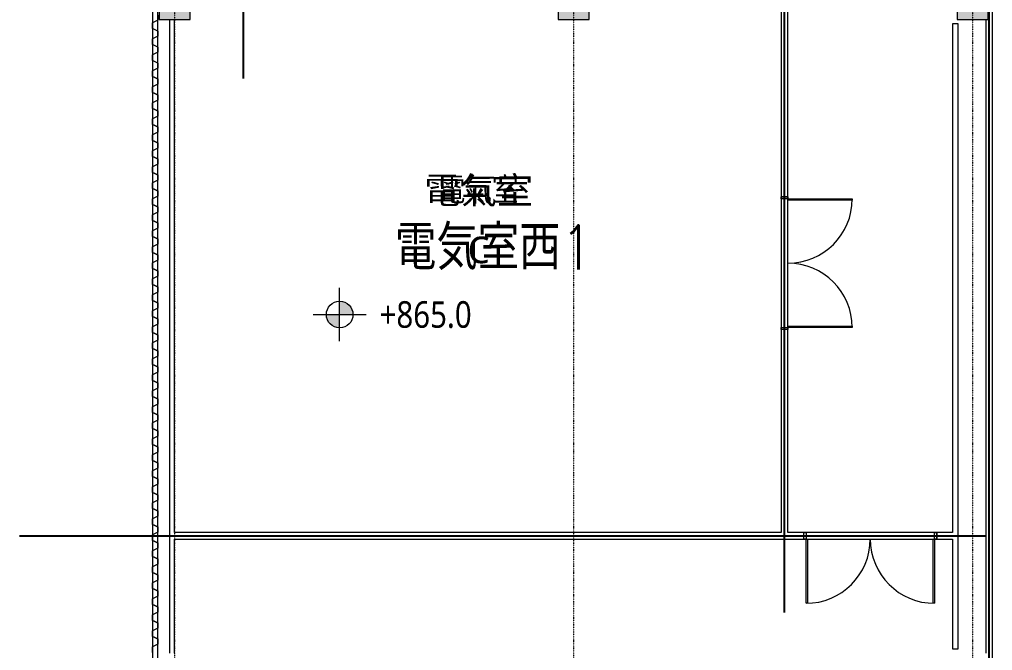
# Model space of a CAD drawing. Extents: x -32000 to 290600, y -29000 to 131250.
# Drawn here: x -3500 to 18450, y 45409 to 59650 of the extents above; entities that cross this region are included whole.
import ezdxf
from ezdxf.enums import TextEntityAlignment as Align

# ---------------------------------------------------------------- set-up
doc = ezdxf.new("R2010")
doc.units = 0
doc.header["$LTSCALE"] = 10
for name, pattern in [('H12PL2$0$JJP_三點線', [0.9, 0.3, -0.15, 0, -0.15, 0, -0.15, 0, -0.15]), ('XFM7P20ICA$0$CENTERK3', [2.749, 2.5, -0.083, 0.083, -0.083]), ('XFM7P20ICA$0$H12PL2$0$JJP_三點線', [0.9, 0.3, -0.15, 0, -0.15, 0, -0.15, 0, -0.15])]:
    doc.linetypes.add(name, pattern=pattern)
for name, color, linetype in [('H12PL2$0$A-WALL-EX', 252, 'Continuous'), ('H12PL2$0$A-WALL-IN', 252, 'Continuous'), ('H12PL2$0$A-ZONE', 252, 'Continuous'), ('H12PL2$0$Door', 252, 'Continuous'), ('H12PL2$0$S-COL', 252, 'Continuous'), ('H12PL2$0$S-GRID', 252, 'Continuous'), ('XFM7P20ICA$0$H12PL2$0$A-WALL-EX', 252, 'Continuous'), ('XFM7P20ICA$0$H12PL2$0$A-WALL-IN', 252, 'Continuous'), ('XFM7P20ICA$0$H12PL2$0$A-ZONE', 252, 'Continuous'), ('XFM7P20ICA$0$H12PL2$0$Hattch', 252, 'Continuous'), ('XFM7P20ICA$0$H12PL2$0$S-COL', 252, 'Continuous'), ('XFM7P20ICA$0$H12PL2$0$S-GRID', 252, 'Continuous'), ('XFM7P20ICA$0$H12PL2$0$S-SLAB-SHOW', 252, 'Continuous'), ('XFM7P20ICA$0$K-SIN', 252, 'XFM7P20ICA$0$CENTERK3'), ('XFM7P20ICA$0$TEXT2', 252, 'Continuous')]:
    doc.layers.add(name, color=color, linetype=linetype)
doc.styles.add('H12PL2$0$Standard', font='', dxfattribs={"width": 0.8})
doc.styles.add('XFM7P20ICA$0$H12PL2$0$Standard', font='isocp.shx', dxfattribs={"bigfont": 'chineset.shx'})
doc.styles.add('XFM7P20ICA$0$TEXT', font='romans.shx', dxfattribs={"width": 0.85, "bigfont": 'BIGFONT.shx'})
doc.styles.get('H12PL2$0$Standard').set_extended_font_data('Microsoft JhengHei')

# ---------------------------------------------------------------- blocks, each defined once
blk = doc.blocks.new('H12PL2')
at = {"layer": 'H12PL2$0$A-WALL-EX', "lineweight": 0, "flags": 128}
for points in [[(-500, 83000), (-500, 25000)], [(-380, 25000), (-380, 82880)]]:
    blk.add_lwpolyline(points, dxfattribs=at)
at = {"layer": 'H12PL2$0$A-WALL-IN', "lineweight": 0}
for p, q in [((13835, 55650), (13685, 55650)), ((13835, 52650), (13685, 52650)), ((14192.5, 47925), (14192.5, 48075)), ((17192.5, 47925), (17192.5, 48075))]:
    blk.add_line(p, q, dxfattribs=at)
at = {"layer": 'H12PL2$0$A-WALL-IN', "lineweight": 0, "flags": 128}
for points in [[(18450, -350), (18450, 83030)], [(13835, 55650), (13835, 62575)], [(13685, 60450), (13685, 55650)], [(-112.5, 59650), (-112.5, 45350)], [(0, 48075), (0, 59650)], [(17672, 59550), (17550, 59550)], [(17550, 59550), (17550, 48075)], [(17672, 45450), (17672, 59550)], [(18300, 59650), (18300, 45350)], [(13685, 52650), (13685, 48075)], [(13835, 48075), (13835, 52650)], [(13685, 48075), (0, 48075)], [(14192.5, 48075), (13835, 48075)], [(17550, 48075), (17192.5, 48075)], [(0, 47925), (14192.5, 47925)], [(0, 45350), (0, 47925)], [(17192.5, 47925), (17550, 47925)], [(17550, 47925), (17550, 45450)], [(17550, 45450), (17672, 45450)]]:
    blk.add_lwpolyline(points, dxfattribs=at)
at = {"layer": 'H12PL2$0$Door', "lineweight": 0}
for p, q in [((13685, 55600), (13685, 55650)), ((13685, 55650), (13835, 55650)), ((13835, 55600), (13685, 55600)), ((13835, 55650), (13835, 55600)), ((13835, 55600), (15285, 55600)), ((13835, 55570), (13835, 55600)), ((15285, 55570), (13835, 55570)), ((15285, 55600), (15285, 55570)), ((13685, 52650), (13685, 52700)), ((13685, 52700), (13835, 52700)), ((13835, 52730), (15285, 52730)), ((13835, 52700), (13835, 52730)), ((15285, 52700), (13835, 52700)), ((13835, 52700), (13835, 52650)), ((15285, 52730), (15285, 52700)), ((13835, 52650), (13685, 52650)), ((14192.5, 47925), (14192.5, 48075)), ((14192.5, 48075), (14242.5, 48075)), ((14242.5, 48075), (14242.5, 47925)), ((17142.5, 47925), (17142.5, 48075)), ((17142.5, 48075), (17192.5, 48075)), ((17192.5, 48075), (17192.5, 47925)), ((14242.5, 47925), (14192.5, 47925)), ((14242.5, 46475), (14242.5, 47925)), ((14242.5, 47925), (14272.5, 47925)), ((14272.5, 47925), (14272.5, 46475)), ((17112.5, 46475), (17112.5, 47925)), ((17112.5, 47925), (17142.5, 47925)), ((17142.5, 47925), (17142.5, 46475)), ((17192.5, 47925), (17142.5, 47925)), ((14272.5, 46475), (14242.5, 46475)), ((17142.5, 46475), (17112.5, 46475))]:
    blk.add_line(p, q, dxfattribs=at)
for centre, start, end in [((13835, 55600), 270, 0), ((13835, 52700), 0, 90), ((14242.5, 47925), 270, 0), ((17142.5, 47925), 180, 270)]:
    blk.add_arc(centre, 1450, start, end, dxfattribs=at)
at = {"layer": 'H12PL2$0$S-COL', "lineweight": 0, "flags": 128}
for points in [[(-350, 59650), (350, 59650), (350, 60350), (-350, 60350)], [(8650, 59650), (9350, 59650), (9350, 60350), (8650, 60350)], [(17650, 59650), (18350, 59650), (18350, 60350), (17650, 60350)]]:
    blk.add_lwpolyline(points, close=True, dxfattribs=at)
at = {"layer": 'H12PL2$0$S-GRID', "linetype": 'H12PL2$0$JJP_三點線', "lineweight": 0}
for p, q in [((0, 128250), (0, -28000)), ((9000, 128250), (9000, -28000)), ((18000, 128250), (18000, -28000))]:
    blk.add_line(p, q, dxfattribs=at)
at = {"layer": 'H12PL2$0$A-ZONE', "style": 'H12PL2$0$Standard'}
for s, p in [('電氣室', (6856.93, 56093.88)), ('C', (6856.93, 54749.71))]:
    blk.add_text(s, height=600, dxfattribs=at).set_placement(p, align=Align.TOP_CENTER)
blk = doc.blocks.new('XFM7P20ICA$0$H12PL2')
at = {"layer": 'XFM7P20ICA$0$H12PL2$0$Hattch', "linetype": 'Continuous', "lineweight": 0}
for points in [[(-350, 59650), (350, 59650), (350, 60350), (-350, 60350)], [(8650, 59650), (9350, 59650), (9350, 60350), (8650, 60350)], [(17650, 59650), (18350, 59650), (18350, 60350), (17650, 60350)], [(3722.8, 52990.39), (4022.8, 52990.39), (3999.96, 53105.2), (3934.93, 53202.52), (3837.6, 53267.56), (3722.8, 53290.39)], [(3722.8, 52990.39), (3422.8, 52990.39), (3445.63, 52875.59), (3510.67, 52778.26), (3607.99, 52713.23), (3722.8, 52690.39)]]:
    blk.add_hatch(color=256, dxfattribs=at).paths.add_polyline_path(points)
at = {"layer": 'XFM7P20ICA$0$H12PL2$0$A-WALL-EX', "lineweight": 0, "flags": 128}
for points in [[(-500, 83000), (-500, 25000)], [(-380, 25000), (-380, 82880)]]:
    blk.add_lwpolyline(points, dxfattribs=at)
at = {"layer": 'XFM7P20ICA$0$H12PL2$0$A-WALL-IN', "lineweight": 0, "flags": 128}
for points in [[(18450, -350), (18450, 82150)], [(13835, 48075), (13835, 67055)], [(13685, 60450), (13685, 48075)], [(-112.5, 59650), (-112.5, 45350)], [(0, 48075), (0, 59650)], [(17672, 59550), (17550, 59550)], [(17550, 59550), (17550, 48075)], [(17672, 45450), (17672, 59550)], [(18300, 59650), (18300, 45350)], [(13685, 48075), (0, 48075)], [(17550, 48075), (13835, 48075)], [(0, 47925), (17550, 47925)], [(0, 45350), (0, 47925)], [(17550, 47925), (17550, 45450)], [(17550, 45450), (17672, 45450)]]:
    blk.add_lwpolyline(points, dxfattribs=at)
at = {"layer": 'XFM7P20ICA$0$H12PL2$0$Hattch', "lineweight": 0}
for p, q in [((-381.68, 59749.44), (-381.68, 59631.52)), ((-380, 59750.48), (-380, 59630.48)), ((-381.68, 59631.52), (-500, 59572.36)), ((-500, 59447.56), (-500, 59571.32)), ((-380, 59630.48), (-498.32, 59571.32)), ((-498.32, 59570.28), (-498.32, 59448.6)), ((-381.68, 59388.4), (-500, 59447.56)), ((-381.68, 59270.48), (-500, 59211.32)), ((-380, 59389.44), (-498.32, 59448.6)), ((-380, 59269.44), (-498.32, 59210.28)), ((-381.68, 59388.4), (-381.68, 59270.48)), ((-380, 59389.44), (-380, 59269.44)), ((-500, 59086.52), (-500, 59210.28)), ((-381.68, 59027.36), (-500, 59086.52)), ((-498.32, 59209.24), (-498.32, 59087.56)), ((-380, 59028.4), (-498.32, 59087.56)), ((-381.68, 58909.44), (-500, 58850.28)), ((-500, 58725.49), (-500, 58849.24)), ((-380, 58908.4), (-498.32, 58849.24)), ((-498.32, 58848.2), (-498.32, 58726.52)), ((-381.68, 59027.36), (-381.68, 58909.44)), ((-380, 59028.4), (-380, 58908.4)), ((-381.68, 58666.33), (-500, 58725.49)), ((-380, 58667.36), (-498.32, 58726.52)), ((-381.68, 58666.33), (-381.68, 58548.4)), ((-380, 58667.36), (-380, 58547.36)), ((-381.68, 58548.4), (-500, 58489.24)), ((-500, 58364.45), (-500, 58488.2)), ((-380, 58547.36), (-498.32, 58488.2)), ((-498.32, 58487.17), (-498.32, 58365.49)), ((-381.68, 58305.29), (-500, 58364.45)), ((-381.68, 58187.36), (-500, 58128.2)), ((-380, 58306.33), (-498.32, 58365.49)), ((-380, 58186.33), (-498.32, 58127.17)), ((-381.68, 58305.29), (-381.68, 58187.36)), ((-380, 58306.33), (-380, 58186.33)), ((-500, 58003.41), (-500, 58127.17)), ((-381.68, 57944.25), (-500, 58003.41)), ((-498.32, 58126.13), (-498.32, 58004.45)), ((-380, 57945.29), (-498.32, 58004.45)), ((-381.68, 57826.33), (-500, 57767.17)), ((-500, 57642.37), (-500, 57766.13)), ((-380, 57825.29), (-498.32, 57766.13)), ((-498.32, 57765.09), (-498.32, 57643.41)), ((-381.68, 57944.25), (-381.68, 57826.33)), ((-380, 57945.29), (-380, 57825.29)), ((-381.68, 57583.21), (-500, 57642.37)), ((-380, 57584.25), (-498.32, 57643.41)), ((-381.68, 57583.21), (-381.68, 57465.29)), ((-380, 57584.25), (-380, 57464.25)), ((-381.68, 57465.29), (-500, 57406.13)), ((-500, 57281.33), (-500, 57405.09)), ((-380, 57464.25), (-498.32, 57405.09)), ((-498.32, 57404.05), (-498.32, 57282.37)), ((-381.68, 57222.17), (-500, 57281.33)), ((-381.68, 57104.25), (-500, 57045.09)), ((-380, 57223.21), (-498.32, 57282.37)), ((-380, 57103.21), (-498.32, 57044.05)), ((-381.68, 57222.17), (-381.68, 57104.25)), ((-380, 57223.21), (-380, 57103.21)), ((-500, 56920.29), (-500, 57044.05)), ((-381.68, 56861.13), (-500, 56920.29)), ((-498.32, 57043.01), (-498.32, 56921.33)), ((-380, 56862.17), (-498.32, 56921.33)), ((-381.68, 56861.13), (-381.68, 56743.21)), ((-380, 56862.17), (-380, 56742.17)), ((-381.68, 56743.21), (-500, 56684.05)), ((-500, 56559.26), (-500, 56683.01)), ((-380, 56742.17), (-498.32, 56683.01)), ((-498.32, 56681.97), (-498.32, 56560.29)), ((-381.68, 56500.1), (-500, 56559.26)), ((-380, 56501.13), (-498.32, 56560.29)), ((-381.68, 56500.1), (-381.68, 56382.17)), ((-380, 56501.13), (-380, 56381.13)), ((-381.68, 56382.17), (-500, 56323.01)), ((-500, 56198.22), (-500, 56321.97)), ((-381.68, 56139.06), (-500, 56198.22)), ((-380, 56381.13), (-498.32, 56321.97)), ((-498.32, 56320.94), (-498.32, 56199.26)), ((-380, 56140.1), (-498.32, 56199.26)), ((-381.68, 56021.13), (-500, 55961.97)), ((-380, 56020.1), (-498.32, 55960.94)), ((-381.68, 56139.06), (-381.68, 56021.13)), ((-380, 56140.1), (-380, 56020.1)), ((-500, 55837.18), (-500, 55960.94)), ((-381.68, 55778.02), (-500, 55837.18)), ((-498.32, 55959.9), (-498.32, 55838.22)), ((-380, 55779.06), (-498.32, 55838.22)), ((-381.68, 55778.02), (-381.68, 55660.1)), ((-380, 55779.06), (-380, 55659.06)), ((-381.68, 55660.1), (-500, 55600.94)), ((-500, 55476.14), (-500, 55599.9)), ((-380, 55659.06), (-498.32, 55599.9)), ((-498.32, 55598.86), (-498.32, 55477.18)), ((-381.68, 55416.98), (-500, 55476.14)), ((-380, 55418.02), (-498.32, 55477.18)), ((-381.68, 55416.98), (-381.68, 55299.06)), ((-380, 55418.02), (-380, 55298.02)), ((-381.68, 55299.06), (-500, 55239.9)), ((-500, 55115.1), (-500, 55238.86)), ((-381.68, 55055.94), (-500, 55115.1)), ((-380, 55298.02), (-498.32, 55238.86)), ((-498.32, 55237.82), (-498.32, 55116.14)), ((-380, 55056.98), (-498.32, 55116.14)), ((-381.68, 54938.02), (-500, 54878.86)), ((-500, 54754.06), (-500, 54877.82)), ((-380, 54936.98), (-498.32, 54877.82)), ((-498.32, 54876.78), (-498.32, 54755.1)), ((-381.68, 55055.94), (-381.68, 54938.02)), ((-380, 55056.98), (-380, 54936.98)), ((-381.68, 54694.9), (-500, 54754.06)), ((-380, 54695.94), (-498.32, 54755.1)), ((-381.68, 54694.9), (-381.68, 54576.98)), ((-380, 54695.94), (-380, 54575.94)), ((-381.68, 54576.98), (-500, 54517.82)), ((-500, 54393.03), (-500, 54516.78)), ((-380, 54575.94), (-498.32, 54516.78)), ((-498.32, 54515.74), (-498.32, 54394.06)), ((-381.68, 54333.87), (-500, 54393.03)), ((-380, 54334.9), (-498.32, 54394.06)), ((-381.68, 54333.87), (-381.68, 54215.94)), ((-380, 54334.9), (-380, 54214.9)), ((-381.68, 54215.94), (-500, 54156.78)), ((-500, 54031.99), (-500, 54155.74)), ((-381.68, 53972.83), (-500, 54031.99)), ((-380, 54214.9), (-498.32, 54155.74)), ((-498.32, 54154.71), (-498.32, 54033.03)), ((-380, 53973.87), (-498.32, 54033.03)), ((-381.68, 53854.9), (-500, 53795.74)), ((-500, 53670.95), (-500, 53794.71)), ((-380, 53853.87), (-498.32, 53794.71)), ((-498.32, 53793.67), (-498.32, 53671.99)), ((-381.68, 53972.83), (-381.68, 53854.9)), ((-380, 53973.87), (-380, 53853.87)), ((-381.68, 53611.79), (-500, 53670.95)), ((-380, 53612.83), (-498.32, 53671.99)), ((-381.68, 53611.79), (-381.68, 53493.87)), ((-380, 53612.83), (-380, 53492.83)), ((-381.68, 53493.87), (-500, 53434.71)), ((-500, 53309.91), (-500, 53433.67)), ((-380, 53492.83), (-498.32, 53433.67)), ((-498.32, 53432.63), (-498.32, 53310.95)), ((-381.68, 53250.75), (-500, 53309.91)), ((-381.68, 53132.83), (-500, 53073.67)), ((-380, 53251.79), (-498.32, 53310.95)), ((-380, 53131.79), (-498.32, 53072.63)), ((-381.68, 53250.75), (-381.68, 53132.83)), ((-380, 53251.79), (-380, 53131.79)), ((-500, 52948.87), (-500, 53072.63)), ((-381.68, 52889.71), (-500, 52948.87)), ((-498.32, 53071.59), (-498.32, 52949.91)), ((-380, 52890.75), (-498.32, 52949.91)), ((-381.68, 52771.79), (-500, 52712.63)), ((-500, 52587.83), (-500, 52711.59)), ((-380, 52770.75), (-498.32, 52711.59)), ((-498.32, 52710.55), (-498.32, 52588.87)), ((-381.68, 52889.71), (-381.68, 52771.79)), ((-380, 52890.75), (-380, 52770.75)), ((-381.68, 52528.67), (-500, 52587.83)), ((-380, 52529.71), (-498.32, 52588.87)), ((-381.68, 52528.67), (-381.68, 52410.75)), ((-380, 52529.71), (-380, 52409.71)), ((-381.68, 52410.75), (-500, 52351.59)), ((-500, 52226.8), (-500, 52350.55)), ((-380, 52409.71), (-498.32, 52350.55)), ((-498.32, 52349.51), (-498.32, 52227.83)), ((-381.68, 52167.64), (-500, 52226.8)), ((-381.68, 52049.71), (-500, 51990.55)), ((-380, 52168.67), (-498.32, 52227.83)), ((-380, 52048.67), (-498.32, 51989.51)), ((-381.68, 52167.64), (-381.68, 52049.71)), ((-380, 52168.67), (-380, 52048.67)), ((-500, 51865.76), (-500, 51989.51)), ((-381.68, 51806.6), (-500, 51865.76)), ((-498.32, 51988.48), (-498.32, 51866.8)), ((-380, 51807.64), (-498.32, 51866.8)), ((-381.68, 51806.6), (-381.68, 51688.67)), ((-380, 51807.64), (-380, 51687.64)), ((-381.68, 51688.67), (-500, 51629.51)), ((-500, 51504.72), (-500, 51628.48)), ((-380, 51687.64), (-498.32, 51628.48)), ((-498.32, 51627.44), (-498.32, 51505.76)), ((-381.68, 51445.56), (-500, 51504.72)), ((-380, 51446.6), (-498.32, 51505.76)), ((-381.68, 51445.56), (-381.68, 51327.64)), ((-380, 51446.6), (-380, 51326.6)), ((-381.68, 51327.64), (-500, 51268.48)), ((-500, 51143.68), (-500, 51267.44)), ((-381.68, 51084.52), (-500, 51143.68)), ((-380, 51326.6), (-498.32, 51267.44)), ((-498.32, 51266.4), (-498.32, 51144.72)), ((-380, 51085.56), (-498.32, 51144.72)), ((-381.68, 50966.6), (-500, 50907.44)), ((-380, 50965.56), (-498.32, 50906.4)), ((-381.68, 51084.52), (-381.68, 50966.6)), ((-380, 51085.56), (-380, 50965.56)), ((-500, 50782.64), (-500, 50906.4)), ((-381.68, 50723.48), (-500, 50782.64)), ((-498.32, 50905.36), (-498.32, 50783.68)), ((-380, 50724.52), (-498.32, 50783.68)), ((-381.68, 50723.48), (-381.68, 50605.56)), ((-380, 50724.52), (-380, 50604.52)), ((-381.68, 50605.56), (-500, 50546.4)), ((-500, 50421.6), (-500, 50545.36)), ((-380, 50604.52), (-498.32, 50545.36)), ((-498.32, 50544.32), (-498.32, 50422.64)), ((-381.68, 50362.44), (-500, 50421.6)), ((-380, 50363.48), (-498.32, 50422.64)), ((-381.68, 50362.44), (-381.68, 50244.52)), ((-380, 50363.48), (-380, 50243.48)), ((-381.68, 50244.52), (-500, 50185.36)), ((-500, 50060.57), (-500, 50184.32)), ((-381.68, 50001.41), (-500, 50060.57)), ((-380, 50243.48), (-498.32, 50184.32)), ((-498.32, 50183.28), (-498.32, 50061.6)), ((-380, 50002.44), (-498.32, 50061.6)), ((-381.68, 49883.48), (-500, 49824.32)), ((-380, 49882.44), (-498.32, 49823.28)), ((-381.68, 50001.41), (-381.68, 49883.48)), ((-380, 50002.44), (-380, 49882.44)), ((-500, 49699.53), (-500, 49823.28)), ((-381.68, 49640.37), (-500, 49699.53)), ((-498.32, 49822.25), (-498.32, 49700.57)), ((-380, 49641.41), (-498.32, 49700.57)), ((-381.68, 49640.37), (-381.68, 49522.44)), ((-380, 49641.41), (-380, 49521.41)), ((-381.68, 49522.44), (-500, 49463.28)), ((-500, 49338.49), (-500, 49462.25)), ((-380, 49521.41), (-498.32, 49462.25)), ((-498.32, 49461.21), (-498.32, 49339.53)), ((-381.68, 49279.33), (-500, 49338.49)), ((-380, 49280.37), (-498.32, 49339.53)), ((-381.68, 49279.33), (-381.68, 49161.41)), ((-380, 49280.37), (-380, 49160.37)), ((-381.68, 49161.41), (-500, 49102.25)), ((-500, 48977.45), (-500, 49101.21)), ((-381.68, 48918.29), (-500, 48977.45)), ((-380, 49160.37), (-498.32, 49101.21)), ((-498.32, 49100.17), (-498.32, 48978.49)), ((-380, 48919.33), (-498.32, 48978.49)), ((-381.68, 48800.37), (-500, 48741.21)), ((-500, 48616.41), (-500, 48740.17)), ((-380, 48799.33), (-498.32, 48740.17)), ((-498.32, 48739.13), (-498.32, 48617.45)), ((-381.68, 48918.29), (-381.68, 48800.37)), ((-380, 48919.33), (-380, 48799.33)), ((-381.68, 48557.25), (-500, 48616.41)), ((-380, 48558.29), (-498.32, 48617.45)), ((-381.68, 48557.25), (-381.68, 48439.33)), ((-380, 48558.29), (-380, 48438.29)), ((-381.68, 48439.33), (-500, 48380.17)), ((-500, 48255.38), (-500, 48379.13)), ((-380, 48438.29), (-498.32, 48379.13)), ((-498.32, 48378.09), (-498.32, 48256.41)), ((-381.68, 48196.22), (-500, 48255.38)), ((-381.68, 48078.29), (-500, 48019.13)), ((-380, 48197.25), (-498.32, 48256.41)), ((-380, 48077.25), (-498.32, 48018.09)), ((-381.68, 48196.22), (-381.68, 48078.29)), ((-380, 48197.25), (-380, 48077.25)), ((-500, 47894.34), (-500, 48018.09)), ((-381.68, 47835.18), (-500, 47894.34)), ((-498.32, 48017.06), (-498.32, 47895.38)), ((-380, 47836.22), (-498.32, 47895.38)), ((-381.68, 47717.25), (-500, 47658.09)), ((-500, 47533.3), (-500, 47657.06)), ((-380, 47716.22), (-498.32, 47657.06)), ((-498.32, 47656.02), (-498.32, 47534.34)), ((-381.68, 47835.18), (-381.68, 47717.25)), ((-380, 47836.22), (-380, 47716.22)), ((-381.68, 47474.14), (-500, 47533.3)), ((-380, 47475.18), (-498.32, 47534.34)), ((-381.68, 47474.14), (-381.68, 47356.22)), ((-380, 47475.18), (-380, 47355.18)), ((-381.68, 47356.22), (-500, 47297.06)), ((-500, 47172.26), (-500, 47296.02)), ((-380, 47355.18), (-498.32, 47296.02)), ((-498.32, 47294.98), (-498.32, 47173.3)), ((-381.68, 47113.1), (-500, 47172.26)), ((-381.68, 46995.18), (-500, 46936.02)), ((-380, 47114.14), (-498.32, 47173.3)), ((-380, 46994.14), (-498.32, 46934.98)), ((-381.68, 47113.1), (-381.68, 46995.18)), ((-380, 47114.14), (-380, 46994.14)), ((-500, 46811.22), (-500, 46934.98)), ((-381.68, 46752.06), (-500, 46811.22)), ((-498.32, 46933.94), (-498.32, 46812.26)), ((-380, 46753.1), (-498.32, 46812.26)), ((-381.68, 46634.14), (-500, 46574.98)), ((-500, 46450.18), (-500, 46573.94)), ((-380, 46633.1), (-498.32, 46573.94)), ((-498.32, 46572.9), (-498.32, 46451.22)), ((-381.68, 46752.06), (-381.68, 46634.14)), ((-380, 46753.1), (-380, 46633.1)), ((-381.68, 46391.02), (-500, 46450.18)), ((-380, 46392.06), (-498.32, 46451.22)), ((-381.68, 46391.02), (-381.68, 46273.1)), ((-380, 46392.06), (-380, 46272.06)), ((-381.68, 46273.1), (-500, 46213.94)), ((-500, 46089.15), (-500, 46212.9)), ((-380, 46272.06), (-498.32, 46212.9)), ((-498.32, 46211.86), (-498.32, 46090.18)), ((-381.68, 46029.99), (-500, 46089.15)), ((-381.68, 45912.06), (-500, 45852.9)), ((-380, 46031.02), (-498.32, 46090.18)), ((-380, 45911.02), (-498.32, 45851.86)), ((-381.68, 46029.99), (-381.68, 45912.06)), ((-380, 46031.02), (-380, 45911.02)), ((-500, 45728.11), (-500, 45851.86)), ((-381.68, 45668.95), (-500, 45728.11)), ((-498.32, 45850.83), (-498.32, 45729.15)), ((-380, 45669.99), (-498.32, 45729.15)), ((-381.68, 45668.95), (-381.68, 45551.02)), ((-380, 45669.99), (-380, 45549.99)), ((-381.68, 45551.02), (-500, 45491.86)), ((-500, 45367.07), (-500, 45490.83)), ((-380, 45549.99), (-498.32, 45490.83)), ((-498.32, 45489.79), (-498.32, 45368.11))]:
    blk.add_line(p, q, dxfattribs=at)
at = {"layer": 'XFM7P20ICA$0$H12PL2$0$S-COL', "lineweight": 0, "flags": 128}
for points in [[(-350, 59650), (350, 59650), (350, 60350), (-350, 60350)], [(8650, 59650), (9350, 59650), (9350, 60350), (8650, 60350)], [(17650, 59650), (18350, 59650), (18350, 60350), (17650, 60350)]]:
    blk.add_lwpolyline(points, close=True, dxfattribs=at)
at = {"layer": 'XFM7P20ICA$0$H12PL2$0$S-GRID', "linetype": 'XFM7P20ICA$0$H12PL2$0$JJP_三點線', "lineweight": 0}
for p, q in [((0, 128250), (0, -28000)), ((9000, 128250), (9000, -28000)), ((18000, 128250), (18000, -28000))]:
    blk.add_line(p, q, dxfattribs=at)
at = {"layer": 'XFM7P20ICA$0$H12PL2$0$S-SLAB-SHOW', "lineweight": 0}
for p, q in [((3722.8, 52390.39), (3722.8, 53590.39)), ((3122.8, 52990.39), (4322.8, 52990.39))]:
    blk.add_line(p, q, dxfattribs=at)
blk.add_circle((3722.8, 52990.39), 300, dxfattribs=at)
at = {"layer": 'XFM7P20ICA$0$H12PL2$0$A-ZONE', "style": 'XFM7P20ICA$0$H12PL2$0$Standard'}
for s, p in [('電氣室', (6856.93, 56093.88)), ('C', (6856.93, 54749.71))]:
    blk.add_text(s, height=600, dxfattribs=at).set_placement(p, align=Align.TOP_CENTER)
at = {"layer": 'XFM7P20ICA$0$H12PL2$0$S-SLAB-SHOW', "lineweight": 0, "insert": (4622.8, 52680.51), "char_height": 600, "attachment_point": 7, "style": 'XFM7P20ICA$0$H12PL2$0$Standard'}
blk.add_mtext('\\A1;{\\fMicrosoft JhengHei|b0|i0|c136|p34;\\W0.85;+865.0}', dxfattribs=at)
blk = doc.blocks.new('XFM7P20ICA')
at = {"layer": 'XFM7P20ICA$0$K-SIN'}
for p, q in [((18375, -1348.06102), (18375, 95350)), ((13760, 46264.0299), (13760, 68865.96549)), ((1550, 58314.31322), (1550, 63952.93935)), ((-3500, 48000), (18300, 48000))]:
    blk.add_line(p, q, dxfattribs=at)
blk.add_blockref('XFM7P20ICA$0$H12PL2', (0, 0))
at = {"layer": 'XFM7P20ICA$0$TEXT2', "style": 'XFM7P20ICA$0$TEXT', "width": 0.85}
blk.add_text('電気室西1', height=1000, dxfattribs=at).set_placement((7202.52502, 54504.65008), align=Align.MIDDLE_CENTER)

msp = doc.modelspace()

# ---------------------------------------------------------------- block references
for name in ['H12PL2', 'XFM7P20ICA']:
    msp.add_blockref(name, (0, 0))

doc.saveas('drawing.dxf')
